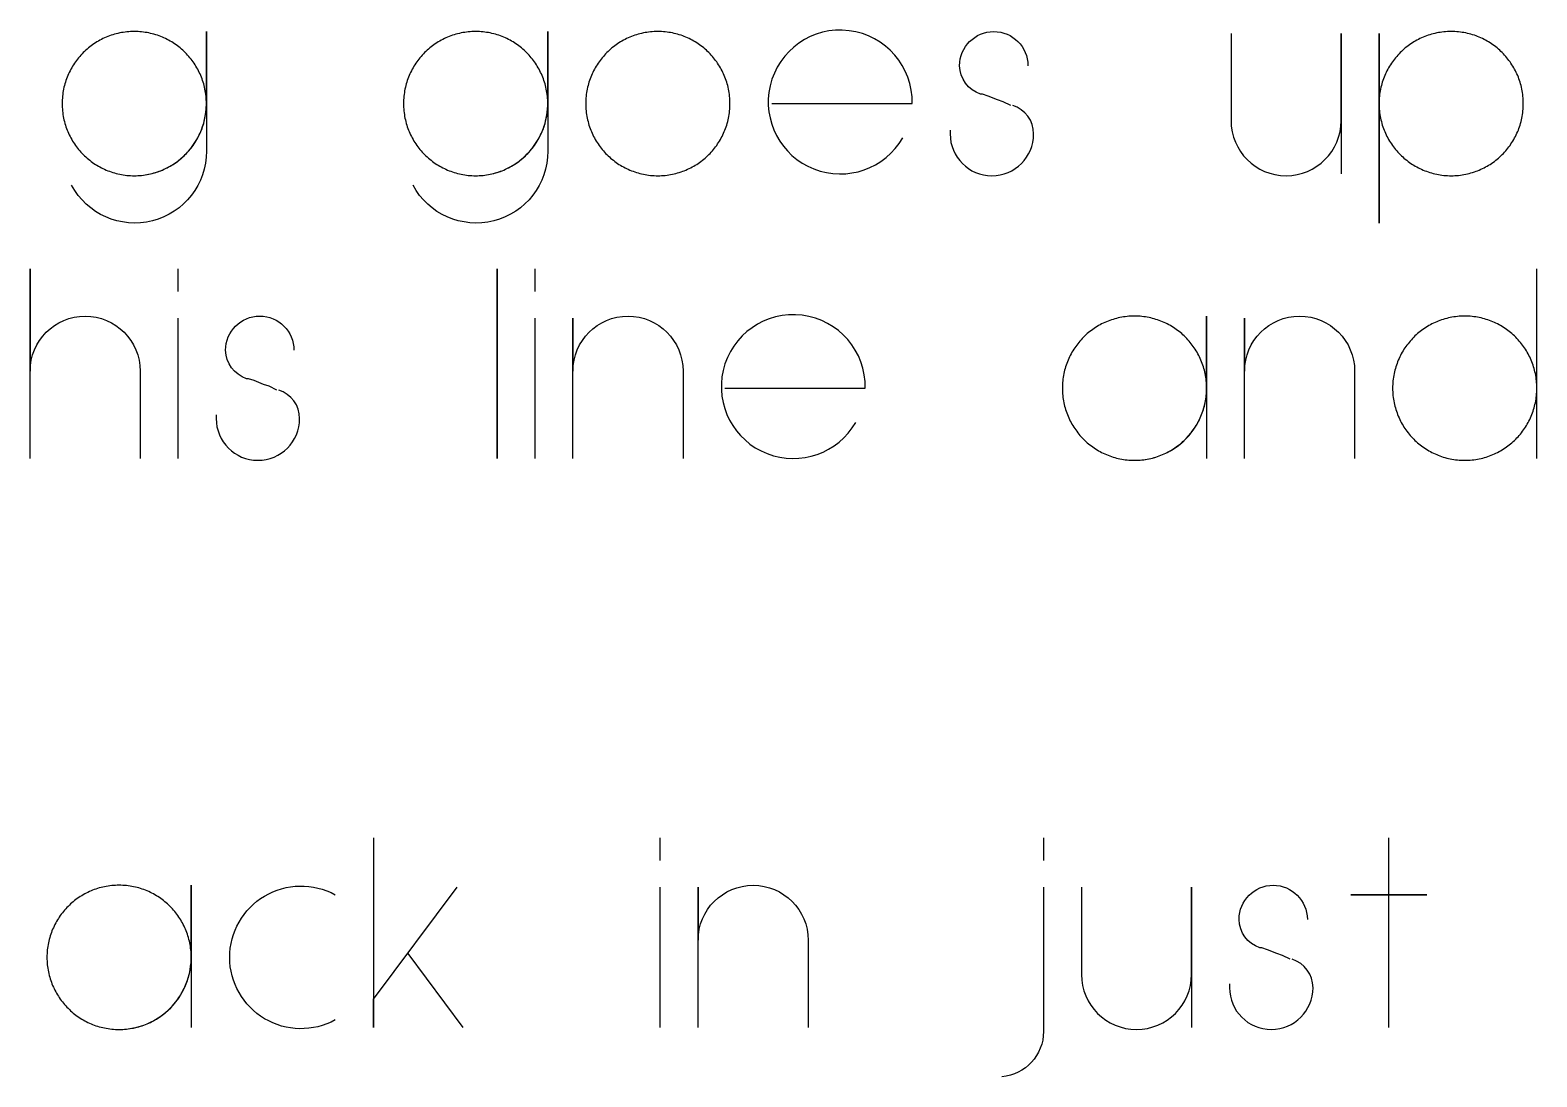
# Model space of a CAD drawing. Extents: x -767 to 3747, y -438 to 2808.
# Drawn here: x -339.7 to -22.1, y -325.1 to -104.4 of the extents above; entities that cross this region are included whole.
import ezdxf

# ---------------------------------------------------------------- set-up
doc = ezdxf.new("R2010")
doc.units = 0
doc.layers.add('T5_LOGOLAYER_2', color=18, linetype='CONTINUOUS')

msp = doc.modelspace()

# ---------------------------------------------------------------- linework, layer by layer
at = {"layer": 'T5_LOGOLAYER_2'}
for points in [[(-317.73, -135.07), (-317.33, -135.06), (-316.94, -135.05), (-316.56, -135.02), (-316.17, -134.99), (-315.79, -134.94), (-315.41, -134.89), (-315.04, -134.83), (-314.66, -134.76), (-314.29, -134.68), (-313.93, -134.59), (-313.57, -134.49), (-313.21, -134.38), (-312.85, -134.27), (-312.5, -134.14), (-312.15, -134.01), (-311.81, -133.87), (-311.47, -133.72), (-311.14, -133.57), (-310.81, -133.4), (-310.48, -133.23), (-310.16, -133.05), (-309.84, -132.87), (-309.53, -132.67), (-309.23, -132.47), (-308.93, -132.26), (-308.63, -132.05), (-308.34, -131.82), (-308.06, -131.6), (-307.78, -131.36), (-307.51, -131.12), (-307.24, -130.87), (-306.98, -130.61), (-306.72, -130.35), (-306.48, -130.09), (-306.23, -129.81), (-306, -129.53), (-305.77, -129.25), (-305.55, -128.96), (-305.33, -128.67), (-305.12, -128.36), (-304.92, -128.06), (-304.73, -127.75), (-304.54, -127.43), (-304.36, -127.11), (-304.19, -126.79), (-304.03, -126.46), (-303.87, -126.12), (-303.72, -125.78), (-303.58, -125.44), (-303.45, -125.09), (-303.32, -124.74), (-303.21, -124.39), (-303.1, -124.03), (-303, -123.66), (-302.92, -123.3), (-302.84, -122.93), (-302.76, -122.56), (-302.7, -122.18), (-302.65, -121.8), (-302.6, -121.42), (-302.57, -121.04), (-302.55, -120.65), (-302.53, -120.26), (-302.53, -119.87), (-302.53, -119.47), (-302.55, -119.08), (-302.57, -118.7), (-302.6, -118.31), (-302.65, -117.93), (-302.7, -117.55), (-302.76, -117.18), (-302.84, -116.8), (-302.92, -116.43), (-303, -116.07), (-303.1, -115.7), (-303.21, -115.35), (-303.32, -114.99), (-303.45, -114.64), (-303.58, -114.29), (-303.72, -113.95), (-303.87, -113.61), (-304.03, -113.28), (-304.19, -112.95), (-304.36, -112.62), (-304.54, -112.3), (-304.73, -111.98), (-304.92, -111.67), (-305.12, -111.37), (-305.33, -111.07), (-305.55, -110.77), (-305.77, -110.48), (-306, -110.2), (-306.23, -109.92), (-306.48, -109.65), (-306.72, -109.38), (-306.98, -109.12), (-307.24, -108.86), (-307.51, -108.61), (-307.78, -108.37), (-308.06, -108.14), (-308.34, -107.91), (-308.63, -107.69), (-308.93, -107.47), (-309.23, -107.26), (-309.53, -107.06), (-309.84, -106.87), (-310.16, -106.68), (-310.48, -106.5), (-310.81, -106.33), (-311.14, -106.16), (-311.47, -106.01), (-311.81, -105.86), (-312.15, -105.72), (-312.5, -105.59), (-312.85, -105.46), (-313.21, -105.35), (-313.57, -105.24), (-313.93, -105.14), (-314.29, -105.06), (-314.66, -104.97), (-315.04, -104.9), (-315.41, -104.84), (-315.79, -104.79), (-316.17, -104.74), (-316.56, -104.71), (-316.94, -104.69), (-317.33, -104.67), (-317.73, -104.67), (-318.12, -104.67), (-318.51, -104.69), (-318.9, -104.71), (-319.28, -104.74), (-319.66, -104.79), (-320.04, -104.84), (-320.42, -104.9), (-320.79, -104.97), (-321.16, -105.06), (-321.53, -105.14), (-321.89, -105.24), (-322.25, -105.35), (-322.6, -105.46), (-322.95, -105.59), (-323.3, -105.72), (-323.64, -105.86), (-323.98, -106.01), (-324.32, -106.16), (-324.65, -106.33), (-324.97, -106.5), (-325.29, -106.68), (-325.61, -106.87), (-325.92, -107.06), (-326.22, -107.26), (-326.53, -107.47), (-326.82, -107.69), (-327.11, -107.91), (-327.39, -108.14), (-327.67, -108.37), (-327.95, -108.61), (-328.21, -108.86), (-328.47, -109.12), (-328.73, -109.38), (-328.98, -109.65), (-329.22, -109.92), (-329.46, -110.2), (-329.68, -110.48), (-329.91, -110.77), (-330.12, -111.07), (-330.33, -111.37), (-330.53, -111.67), (-330.73, -111.98), (-330.91, -112.3), (-331.09, -112.62), (-331.26, -112.95), (-331.43, -113.28), (-331.58, -113.61), (-331.73, -113.95), (-331.87, -114.29), (-332, -114.64), (-332.13, -114.99), (-332.24, -115.35), (-332.35, -115.7), (-332.45, -116.07), (-332.54, -116.43), (-332.62, -116.8), (-332.69, -117.18), (-332.75, -117.55), (-332.8, -117.93), (-332.85, -118.31), (-332.88, -118.7), (-332.91, -119.08), (-332.92, -119.47), (-332.93, -119.87), (-332.92, -120.26), (-332.91, -120.65), (-332.88, -121.04), (-332.85, -121.42), (-332.8, -121.8), (-332.75, -122.18), (-332.69, -122.56), (-332.62, -122.93), (-332.54, -123.3), (-332.45, -123.66), (-332.35, -124.03), (-332.24, -124.39), (-332.13, -124.74), (-332, -125.09), (-331.87, -125.44), (-331.73, -125.78), (-331.58, -126.12), (-331.43, -126.46), (-331.26, -126.79), (-331.09, -127.11), (-330.91, -127.43), (-330.73, -127.75), (-330.53, -128.06), (-330.33, -128.36), (-330.12, -128.67), (-329.91, -128.96), (-329.68, -129.25), (-329.46, -129.53), (-329.22, -129.81), (-328.98, -130.09), (-328.73, -130.35), (-328.47, -130.61), (-328.21, -130.87), (-327.95, -131.12), (-327.67, -131.36), (-327.39, -131.6), (-327.11, -131.82), (-326.82, -132.05), (-326.53, -132.26), (-326.22, -132.47), (-325.92, -132.67), (-325.61, -132.87), (-325.29, -133.05), (-324.97, -133.23), (-324.65, -133.4), (-324.32, -133.57), (-323.98, -133.72), (-323.64, -133.87), (-323.3, -134.01), (-322.95, -134.14), (-322.6, -134.27), (-322.25, -134.38), (-321.89, -134.49), (-321.53, -134.59), (-321.16, -134.68), (-320.79, -134.76), (-320.42, -134.83), (-320.04, -134.89), (-319.66, -134.94), (-319.28, -134.99), (-318.9, -135.02), (-318.51, -135.05), (-318.12, -135.06)], [(-245.78, -135.07), (-245.39, -135.06), (-245, -135.05), (-244.61, -135.02), (-244.23, -134.99), (-243.84, -134.94), (-243.46, -134.89), (-243.09, -134.83), (-242.72, -134.76), (-242.35, -134.68), (-241.98, -134.59), (-241.62, -134.49), (-241.26, -134.38), (-240.9, -134.27), (-240.55, -134.14), (-240.21, -134.01), (-239.86, -133.87), (-239.52, -133.72), (-239.19, -133.57), (-238.86, -133.4), (-238.53, -133.23), (-238.21, -133.05), (-237.9, -132.87), (-237.59, -132.67), (-237.28, -132.47), (-236.98, -132.26), (-236.69, -132.05), (-236.4, -131.82), (-236.11, -131.6), (-235.83, -131.36), (-235.56, -131.12), (-235.29, -130.87), (-235.03, -130.61), (-234.78, -130.35), (-234.53, -130.09), (-234.29, -129.81), (-234.05, -129.53), (-233.82, -129.25), (-233.6, -128.96), (-233.38, -128.67), (-233.18, -128.36), (-232.97, -128.06), (-232.78, -127.75), (-232.59, -127.43), (-232.41, -127.11), (-232.24, -126.79), (-232.08, -126.46), (-231.92, -126.12), (-231.77, -125.78), (-231.63, -125.44), (-231.5, -125.09), (-231.38, -124.74), (-231.26, -124.39), (-231.16, -124.03), (-231.06, -123.66), (-230.97, -123.3), (-230.89, -122.93), (-230.82, -122.56), (-230.75, -122.18), (-230.7, -121.8), (-230.66, -121.42), (-230.62, -121.04), (-230.6, -120.65), (-230.58, -120.26), (-230.58, -119.87), (-230.58, -119.47), (-230.6, -119.08), (-230.62, -118.7), (-230.66, -118.31), (-230.7, -117.93), (-230.75, -117.55), (-230.82, -117.18), (-230.89, -116.8), (-230.97, -116.43), (-231.06, -116.07), (-231.16, -115.7), (-231.26, -115.35), (-231.38, -114.99), (-231.5, -114.64), (-231.63, -114.29), (-231.77, -113.95), (-231.92, -113.61), (-232.08, -113.28), (-232.24, -112.95), (-232.41, -112.62), (-232.59, -112.3), (-232.78, -111.98), (-232.97, -111.67), (-233.18, -111.37), (-233.38, -111.07), (-233.6, -110.77), (-233.82, -110.48), (-234.05, -110.2), (-234.29, -109.92), (-234.53, -109.65), (-234.78, -109.38), (-235.03, -109.12), (-235.29, -108.86), (-235.56, -108.61), (-235.83, -108.37), (-236.11, -108.14), (-236.4, -107.91), (-236.69, -107.69), (-236.98, -107.47), (-237.28, -107.26), (-237.59, -107.06), (-237.9, -106.87), (-238.21, -106.68), (-238.53, -106.5), (-238.86, -106.33), (-239.19, -106.16), (-239.52, -106.01), (-239.86, -105.86), (-240.21, -105.72), (-240.55, -105.59), (-240.9, -105.46), (-241.26, -105.35), (-241.62, -105.24), (-241.98, -105.14), (-242.35, -105.06), (-242.72, -104.97), (-243.09, -104.9), (-243.46, -104.84), (-243.84, -104.79), (-244.23, -104.74), (-244.61, -104.71), (-245, -104.69), (-245.39, -104.67), (-245.78, -104.67), (-246.17, -104.67), (-246.56, -104.69), (-246.95, -104.71), (-247.33, -104.74), (-247.72, -104.79), (-248.09, -104.84), (-248.47, -104.9), (-248.84, -104.97), (-249.21, -105.06), (-249.58, -105.14), (-249.94, -105.24), (-250.3, -105.35), (-250.65, -105.46), (-251.01, -105.59), (-251.35, -105.72), (-251.7, -105.86), (-252.04, -106.01), (-252.37, -106.16), (-252.7, -106.33), (-253.02, -106.5), (-253.35, -106.68), (-253.66, -106.87), (-253.97, -107.06), (-254.28, -107.26), (-254.58, -107.47), (-254.87, -107.69), (-255.16, -107.91), (-255.45, -108.14), (-255.73, -108.37), (-256, -108.61), (-256.27, -108.86), (-256.53, -109.12), (-256.78, -109.38), (-257.03, -109.65), (-257.27, -109.92), (-257.51, -110.2), (-257.74, -110.48), (-257.96, -110.77), (-258.18, -111.07), (-258.38, -111.37), (-258.59, -111.67), (-258.78, -111.98), (-258.97, -112.3), (-259.15, -112.62), (-259.32, -112.95), (-259.48, -113.28), (-259.64, -113.61), (-259.79, -113.95), (-259.93, -114.29), (-260.06, -114.64), (-260.18, -114.99), (-260.3, -115.35), (-260.4, -115.7), (-260.5, -116.07), (-260.59, -116.43), (-260.67, -116.8), (-260.74, -117.18), (-260.8, -117.55), (-260.86, -117.93), (-260.9, -118.31), (-260.94, -118.7), (-260.96, -119.08), (-260.97, -119.47), (-260.98, -119.87), (-260.97, -120.26), (-260.96, -120.65), (-260.94, -121.04), (-260.9, -121.42), (-260.86, -121.8), (-260.8, -122.18), (-260.74, -122.56), (-260.67, -122.93), (-260.59, -123.3), (-260.5, -123.66), (-260.4, -124.03), (-260.3, -124.39), (-260.18, -124.74), (-260.06, -125.09), (-259.93, -125.44), (-259.79, -125.78), (-259.64, -126.12), (-259.48, -126.46), (-259.32, -126.79), (-259.15, -127.11), (-258.97, -127.43), (-258.78, -127.75), (-258.59, -128.06), (-258.38, -128.36), (-258.18, -128.67), (-257.96, -128.96), (-257.74, -129.25), (-257.51, -129.53), (-257.27, -129.81), (-257.03, -130.09), (-256.78, -130.35), (-256.53, -130.61), (-256.27, -130.87), (-256, -131.12), (-255.73, -131.36), (-255.45, -131.6), (-255.16, -131.82), (-254.87, -132.05), (-254.58, -132.26), (-254.28, -132.47), (-253.97, -132.67), (-253.66, -132.87), (-253.35, -133.05), (-253.02, -133.23), (-252.7, -133.4), (-252.37, -133.57), (-252.04, -133.72), (-251.7, -133.87), (-251.35, -134.01), (-251.01, -134.14), (-250.65, -134.27), (-250.3, -134.38), (-249.94, -134.49), (-249.58, -134.59), (-249.21, -134.68), (-248.84, -134.76), (-248.47, -134.83), (-248.09, -134.89), (-247.72, -134.94), (-247.33, -134.99), (-246.95, -135.02), (-246.56, -135.05), (-246.17, -135.06)], [(-207.38, -135.07), (-206.99, -135.06), (-206.6, -135.05), (-206.21, -135.02), (-205.83, -134.99), (-205.44, -134.94), (-205.06, -134.89), (-204.69, -134.83), (-204.32, -134.76), (-203.95, -134.68), (-203.58, -134.59), (-203.22, -134.49), (-202.86, -134.38), (-202.5, -134.27), (-202.15, -134.14), (-201.81, -134.01), (-201.46, -133.87), (-201.12, -133.72), (-200.79, -133.57), (-200.46, -133.4), (-200.13, -133.23), (-199.81, -133.05), (-199.5, -132.87), (-199.19, -132.67), (-198.88, -132.47), (-198.58, -132.26), (-198.29, -132.05), (-198, -131.82), (-197.71, -131.6), (-197.43, -131.36), (-197.16, -131.12), (-196.89, -130.87), (-196.63, -130.61), (-196.38, -130.35), (-196.13, -130.09), (-195.89, -129.81), (-195.65, -129.53), (-195.42, -129.25), (-195.2, -128.96), (-194.98, -128.67), (-194.78, -128.36), (-194.57, -128.06), (-194.38, -127.75), (-194.19, -127.43), (-194.01, -127.11), (-193.84, -126.79), (-193.68, -126.46), (-193.52, -126.12), (-193.37, -125.78), (-193.23, -125.44), (-193.1, -125.09), (-192.98, -124.74), (-192.86, -124.39), (-192.76, -124.03), (-192.66, -123.66), (-192.57, -123.3), (-192.49, -122.93), (-192.42, -122.56), (-192.35, -122.18), (-192.3, -121.8), (-192.26, -121.42), (-192.22, -121.04), (-192.2, -120.65), (-192.18, -120.26), (-192.18, -119.87), (-192.18, -119.47), (-192.2, -119.08), (-192.22, -118.7), (-192.26, -118.31), (-192.3, -117.93), (-192.35, -117.55), (-192.42, -117.18), (-192.49, -116.8), (-192.57, -116.43), (-192.66, -116.07), (-192.76, -115.7), (-192.86, -115.35), (-192.98, -114.99), (-193.1, -114.64), (-193.23, -114.29), (-193.37, -113.95), (-193.52, -113.61), (-193.68, -113.28), (-193.84, -112.95), (-194.01, -112.62), (-194.19, -112.3), (-194.38, -111.98), (-194.57, -111.67), (-194.78, -111.37), (-194.98, -111.07), (-195.2, -110.77), (-195.42, -110.48), (-195.65, -110.2), (-195.89, -109.92), (-196.13, -109.65), (-196.38, -109.38), (-196.63, -109.12), (-196.89, -108.86), (-197.16, -108.61), (-197.43, -108.37), (-197.71, -108.14), (-198, -107.91), (-198.29, -107.69), (-198.58, -107.47), (-198.88, -107.26), (-199.19, -107.06), (-199.5, -106.87), (-199.81, -106.68), (-200.13, -106.5), (-200.46, -106.33), (-200.79, -106.16), (-201.12, -106.01), (-201.46, -105.86), (-201.81, -105.72), (-202.15, -105.59), (-202.5, -105.46), (-202.86, -105.35), (-203.22, -105.24), (-203.58, -105.14), (-203.95, -105.06), (-204.32, -104.97), (-204.69, -104.9), (-205.06, -104.84), (-205.44, -104.79), (-205.83, -104.74), (-206.21, -104.71), (-206.6, -104.69), (-206.99, -104.67), (-207.38, -104.67), (-207.77, -104.67), (-208.16, -104.69), (-208.55, -104.71), (-208.93, -104.74), (-209.32, -104.79), (-209.69, -104.84), (-210.07, -104.9), (-210.44, -104.97), (-210.81, -105.06), (-211.18, -105.14), (-211.54, -105.24), (-211.9, -105.35), (-212.25, -105.46), (-212.61, -105.59), (-212.95, -105.72), (-213.3, -105.86), (-213.64, -106.01), (-213.97, -106.16), (-214.3, -106.33), (-214.62, -106.5), (-214.95, -106.68), (-215.26, -106.87), (-215.57, -107.06), (-215.88, -107.26), (-216.18, -107.47), (-216.47, -107.69), (-216.76, -107.91), (-217.05, -108.14), (-217.33, -108.37), (-217.6, -108.61), (-217.87, -108.86), (-218.13, -109.12), (-218.38, -109.38), (-218.63, -109.65), (-218.87, -109.92), (-219.11, -110.2), (-219.34, -110.48), (-219.56, -110.77), (-219.78, -111.07), (-219.98, -111.37), (-220.19, -111.67), (-220.38, -111.98), (-220.57, -112.3), (-220.75, -112.62), (-220.92, -112.95), (-221.08, -113.28), (-221.24, -113.61), (-221.39, -113.95), (-221.53, -114.29), (-221.66, -114.64), (-221.78, -114.99), (-221.9, -115.35), (-222, -115.7), (-222.1, -116.07), (-222.19, -116.43), (-222.27, -116.8), (-222.34, -117.18), (-222.4, -117.55), (-222.46, -117.93), (-222.5, -118.31), (-222.54, -118.7), (-222.56, -119.08), (-222.57, -119.47), (-222.58, -119.87), (-222.57, -120.26), (-222.56, -120.65), (-222.54, -121.04), (-222.5, -121.42), (-222.46, -121.8), (-222.4, -122.18), (-222.34, -122.56), (-222.27, -122.93), (-222.19, -123.3), (-222.1, -123.66), (-222, -124.03), (-221.9, -124.39), (-221.78, -124.74), (-221.66, -125.09), (-221.53, -125.44), (-221.39, -125.78), (-221.24, -126.12), (-221.08, -126.46), (-220.92, -126.79), (-220.75, -127.11), (-220.57, -127.43), (-220.38, -127.75), (-220.19, -128.06), (-219.98, -128.36), (-219.78, -128.67), (-219.56, -128.96), (-219.34, -129.25), (-219.11, -129.53), (-218.87, -129.81), (-218.63, -130.09), (-218.38, -130.35), (-218.13, -130.61), (-217.87, -130.87), (-217.6, -131.12), (-217.33, -131.36), (-217.05, -131.6), (-216.76, -131.82), (-216.47, -132.05), (-216.18, -132.26), (-215.88, -132.47), (-215.57, -132.67), (-215.26, -132.87), (-214.95, -133.05), (-214.62, -133.23), (-214.3, -133.4), (-213.97, -133.57), (-213.64, -133.72), (-213.3, -133.87), (-212.95, -134.01), (-212.61, -134.14), (-212.25, -134.27), (-211.9, -134.38), (-211.54, -134.49), (-211.18, -134.59), (-210.81, -134.68), (-210.44, -134.76), (-210.07, -134.83), (-209.69, -134.89), (-209.32, -134.94), (-208.93, -134.99), (-208.55, -135.02), (-208.16, -135.05), (-207.77, -135.06)], [(-55.38, -134.67), (-55.38, -105.07), (-55.38, -119.87), (-55.37, -120.26), (-55.36, -120.65), (-55.34, -121.04), (-55.3, -121.42), (-55.26, -121.8), (-55.2, -122.18), (-55.14, -122.56), (-55.07, -122.93), (-54.99, -123.3), (-54.9, -123.66), (-54.8, -124.03), (-54.7, -124.39), (-54.58, -124.74), (-54.46, -125.09), (-54.33, -125.44), (-54.19, -125.78), (-54.04, -126.12), (-53.88, -126.46), (-53.72, -126.79), (-53.55, -127.11), (-53.37, -127.43), (-53.18, -127.75), (-52.99, -128.06), (-52.78, -128.36), (-52.58, -128.67), (-52.36, -128.96), (-52.14, -129.25), (-51.91, -129.53), (-51.67, -129.81), (-51.43, -130.09), (-51.18, -130.35), (-50.93, -130.61), (-50.67, -130.87), (-50.4, -131.12), (-50.13, -131.36), (-49.85, -131.6), (-49.56, -131.82), (-49.27, -132.05), (-48.98, -132.26), (-48.68, -132.47), (-48.37, -132.67), (-48.06, -132.87), (-47.75, -133.05), (-47.42, -133.23), (-47.1, -133.4), (-46.77, -133.57), (-46.44, -133.72), (-46.1, -133.87), (-45.75, -134.01), (-45.41, -134.14), (-45.05, -134.27), (-44.7, -134.38), (-44.34, -134.49), (-43.98, -134.59), (-43.61, -134.68), (-43.24, -134.76), (-42.87, -134.83), (-42.49, -134.89), (-42.12, -134.94), (-41.73, -134.99), (-41.35, -135.02), (-40.96, -135.05), (-40.57, -135.06), (-40.18, -135.07), (-39.79, -135.06), (-39.4, -135.05), (-39.01, -135.02), (-38.63, -134.99), (-38.24, -134.94), (-37.86, -134.89), (-37.49, -134.83), (-37.12, -134.76), (-36.75, -134.68), (-36.38, -134.59), (-36.02, -134.49), (-35.66, -134.38), (-35.3, -134.27), (-34.95, -134.14), (-34.61, -134.01), (-34.26, -133.87), (-33.92, -133.72), (-33.59, -133.57), (-33.26, -133.4), (-32.93, -133.23), (-32.61, -133.05), (-32.3, -132.87), (-31.99, -132.67), (-31.68, -132.47), (-31.38, -132.26), (-31.09, -132.05), (-30.8, -131.82), (-30.51, -131.6), (-30.23, -131.36), (-29.96, -131.12), (-29.69, -130.87), (-29.43, -130.61), (-29.18, -130.35), (-28.93, -130.09), (-28.69, -129.81), (-28.45, -129.53), (-28.22, -129.25), (-28, -128.96), (-27.78, -128.67), (-27.58, -128.36), (-27.37, -128.06), (-27.18, -127.75), (-26.99, -127.43), (-26.81, -127.11), (-26.64, -126.79), (-26.48, -126.46), (-26.32, -126.12), (-26.17, -125.78), (-26.03, -125.44), (-25.9, -125.09), (-25.78, -124.74), (-25.66, -124.39), (-25.56, -124.03), (-25.46, -123.66), (-25.37, -123.3), (-25.29, -122.93), (-25.22, -122.56), (-25.15, -122.18), (-25.1, -121.8), (-25.06, -121.42), (-25.02, -121.04), (-25, -120.65), (-24.98, -120.26), (-24.98, -119.87), (-24.98, -119.47), (-25, -119.08), (-25.02, -118.7), (-25.06, -118.31), (-25.1, -117.93), (-25.15, -117.55), (-25.22, -117.18), (-25.29, -116.8), (-25.37, -116.43), (-25.46, -116.07), (-25.56, -115.7), (-25.66, -115.35), (-25.78, -114.99), (-25.9, -114.64), (-26.03, -114.29), (-26.17, -113.95), (-26.32, -113.61), (-26.48, -113.28), (-26.64, -112.95), (-26.81, -112.62), (-26.99, -112.3), (-27.18, -111.98), (-27.37, -111.67), (-27.58, -111.37), (-27.78, -111.07), (-28, -110.77), (-28.22, -110.48), (-28.45, -110.2), (-28.69, -109.92), (-28.93, -109.65), (-29.18, -109.38), (-29.43, -109.12), (-29.69, -108.86), (-29.96, -108.61), (-30.23, -108.37), (-30.51, -108.14), (-30.8, -107.91), (-31.09, -107.69), (-31.38, -107.47), (-31.68, -107.26), (-31.99, -107.06), (-32.3, -106.87), (-32.61, -106.68), (-32.93, -106.5), (-33.26, -106.33), (-33.59, -106.16), (-33.92, -106.01), (-34.26, -105.86), (-34.61, -105.72), (-34.95, -105.59), (-35.3, -105.46), (-35.66, -105.35), (-36.02, -105.24), (-36.38, -105.14), (-36.75, -105.06), (-37.12, -104.97), (-37.49, -104.9), (-37.86, -104.84), (-38.24, -104.79), (-38.63, -104.74), (-39.01, -104.71), (-39.4, -104.69), (-39.79, -104.67), (-40.18, -104.67), (-40.57, -104.67), (-40.96, -104.69), (-41.35, -104.71), (-41.73, -104.74), (-42.12, -104.79), (-42.49, -104.84), (-42.87, -104.9), (-43.24, -104.97), (-43.61, -105.06), (-43.98, -105.14), (-44.34, -105.24), (-44.7, -105.35), (-45.05, -105.46), (-45.41, -105.59), (-45.75, -105.72), (-46.1, -105.86), (-46.44, -106.01), (-46.77, -106.16), (-47.1, -106.33), (-47.42, -106.5), (-47.75, -106.68), (-48.06, -106.87), (-48.37, -107.06), (-48.68, -107.26), (-48.98, -107.47), (-49.27, -107.69), (-49.56, -107.91), (-49.85, -108.14), (-50.13, -108.37), (-50.4, -108.61), (-50.67, -108.86), (-50.93, -109.12), (-51.18, -109.38), (-51.43, -109.65), (-51.67, -109.92), (-51.91, -110.2), (-52.14, -110.48), (-52.36, -110.77), (-52.58, -111.07), (-52.78, -111.37), (-52.99, -111.67), (-53.18, -111.98), (-53.37, -112.3), (-53.55, -112.62), (-53.72, -112.95), (-53.88, -113.28), (-54.04, -113.61), (-54.19, -113.95), (-54.33, -114.29), (-54.46, -114.64), (-54.58, -114.99), (-54.7, -115.35), (-54.8, -115.7), (-54.9, -116.07), (-54.99, -116.43), (-55.07, -116.8), (-55.14, -117.18), (-55.2, -117.55), (-55.26, -117.93), (-55.3, -118.31), (-55.34, -118.7), (-55.36, -119.08), (-55.37, -119.47), (-55.38, -119.87), (-55.38, -145.07)], [(-241.27, -194.67), (-241.27, -154.67)], [(-106.93, -195.07), (-106.53, -195.06), (-106.14, -195.05), (-105.76, -195.02), (-105.37, -194.99), (-104.99, -194.94), (-104.61, -194.89), (-104.24, -194.83), (-103.86, -194.76), (-103.49, -194.68), (-103.13, -194.59), (-102.77, -194.49), (-102.41, -194.38), (-102.05, -194.27), (-101.7, -194.14), (-101.35, -194.01), (-101.01, -193.87), (-100.67, -193.72), (-100.34, -193.57), (-100.01, -193.4), (-99.68, -193.23), (-99.36, -193.05), (-99.04, -192.87), (-98.73, -192.67), (-98.43, -192.47), (-98.13, -192.26), (-97.83, -192.05), (-97.54, -191.82), (-97.26, -191.6), (-96.98, -191.36), (-96.71, -191.12), (-96.44, -190.87), (-96.18, -190.61), (-95.92, -190.35), (-95.68, -190.09), (-95.43, -189.81), (-95.2, -189.53), (-94.97, -189.25), (-94.75, -188.96), (-94.53, -188.67), (-94.32, -188.36), (-94.12, -188.06), (-93.93, -187.75), (-93.74, -187.43), (-93.56, -187.11), (-93.39, -186.79), (-93.23, -186.46), (-93.07, -186.12), (-92.92, -185.78), (-92.78, -185.44), (-92.65, -185.09), (-92.52, -184.74), (-92.41, -184.39), (-92.3, -184.03), (-92.2, -183.66), (-92.12, -183.3), (-92.04, -182.93), (-91.96, -182.56), (-91.9, -182.18), (-91.85, -181.8), (-91.8, -181.42), (-91.77, -181.04), (-91.75, -180.65), (-91.73, -180.26), (-91.73, -179.87), (-91.73, -179.47), (-91.75, -179.08), (-91.77, -178.7), (-91.8, -178.31), (-91.85, -177.93), (-91.9, -177.55), (-91.96, -177.18), (-92.04, -176.8), (-92.12, -176.43), (-92.2, -176.07), (-92.3, -175.7), (-92.41, -175.35), (-92.52, -174.99), (-92.65, -174.64), (-92.78, -174.29), (-92.92, -173.95), (-93.07, -173.61), (-93.23, -173.28), (-93.39, -172.95), (-93.56, -172.62), (-93.74, -172.3), (-93.93, -171.98), (-94.12, -171.67), (-94.32, -171.37), (-94.53, -171.07), (-94.75, -170.77), (-94.97, -170.48), (-95.2, -170.2), (-95.43, -169.92), (-95.68, -169.65), (-95.92, -169.38), (-96.18, -169.12), (-96.44, -168.86), (-96.71, -168.61), (-96.98, -168.37), (-97.26, -168.14), (-97.54, -167.91), (-97.83, -167.69), (-98.13, -167.47), (-98.43, -167.26), (-98.73, -167.06), (-99.04, -166.87), (-99.36, -166.68), (-99.68, -166.5), (-100.01, -166.33), (-100.34, -166.16), (-100.67, -166.01), (-101.01, -165.86), (-101.35, -165.72), (-101.7, -165.59), (-102.05, -165.46), (-102.41, -165.35), (-102.77, -165.24), (-103.13, -165.14), (-103.49, -165.06), (-103.86, -164.97), (-104.24, -164.9), (-104.61, -164.84), (-104.99, -164.79), (-105.37, -164.74), (-105.76, -164.71), (-106.14, -164.69), (-106.53, -164.67), (-106.93, -164.67), (-107.32, -164.67), (-107.71, -164.69), (-108.1, -164.71), (-108.48, -164.74), (-108.86, -164.79), (-109.24, -164.84), (-109.62, -164.9), (-109.99, -164.97), (-110.36, -165.06), (-110.73, -165.14), (-111.09, -165.24), (-111.45, -165.35), (-111.8, -165.46), (-112.15, -165.59), (-112.5, -165.72), (-112.84, -165.86), (-113.18, -166.01), (-113.52, -166.16), (-113.85, -166.33), (-114.17, -166.5), (-114.49, -166.68), (-114.81, -166.87), (-115.12, -167.06), (-115.42, -167.26), (-115.73, -167.47), (-116.02, -167.69), (-116.31, -167.91), (-116.59, -168.14), (-116.87, -168.37), (-117.15, -168.61), (-117.41, -168.86), (-117.67, -169.12), (-117.93, -169.38), (-118.18, -169.65), (-118.42, -169.92), (-118.66, -170.2), (-118.88, -170.48), (-119.11, -170.77), (-119.32, -171.07), (-119.53, -171.37), (-119.73, -171.67), (-119.93, -171.98), (-120.11, -172.3), (-120.29, -172.62), (-120.46, -172.95), (-120.63, -173.28), (-120.78, -173.61), (-120.93, -173.95), (-121.07, -174.29), (-121.2, -174.64), (-121.33, -174.99), (-121.44, -175.35), (-121.55, -175.7), (-121.65, -176.07), (-121.74, -176.43), (-121.82, -176.8), (-121.89, -177.18), (-121.95, -177.55), (-122, -177.93), (-122.05, -178.31), (-122.08, -178.7), (-122.11, -179.08), (-122.12, -179.47), (-122.13, -179.87), (-122.12, -180.26), (-122.11, -180.65), (-122.08, -181.04), (-122.05, -181.42), (-122, -181.8), (-121.95, -182.18), (-121.89, -182.56), (-121.82, -182.93), (-121.74, -183.3), (-121.65, -183.66), (-121.55, -184.03), (-121.44, -184.39), (-121.33, -184.74), (-121.2, -185.09), (-121.07, -185.44), (-120.93, -185.78), (-120.78, -186.12), (-120.63, -186.46), (-120.46, -186.79), (-120.29, -187.11), (-120.11, -187.43), (-119.93, -187.75), (-119.73, -188.06), (-119.53, -188.36), (-119.32, -188.67), (-119.11, -188.96), (-118.88, -189.25), (-118.66, -189.53), (-118.42, -189.81), (-118.18, -190.09), (-117.93, -190.35), (-117.67, -190.61), (-117.41, -190.87), (-117.15, -191.12), (-116.87, -191.36), (-116.59, -191.6), (-116.31, -191.82), (-116.02, -192.05), (-115.73, -192.26), (-115.42, -192.47), (-115.12, -192.67), (-114.81, -192.87), (-114.49, -193.05), (-114.17, -193.23), (-113.85, -193.4), (-113.52, -193.57), (-113.18, -193.72), (-112.84, -193.87), (-112.5, -194.01), (-112.15, -194.14), (-111.8, -194.27), (-111.45, -194.38), (-111.09, -194.49), (-110.73, -194.59), (-110.36, -194.68), (-109.99, -194.76), (-109.62, -194.83), (-109.24, -194.89), (-108.86, -194.94), (-108.48, -194.99), (-108.1, -195.02), (-107.71, -195.05), (-107.32, -195.06)], [(-320.93, -315.07), (-320.53, -315.06), (-320.14, -315.05), (-319.76, -315.02), (-319.37, -314.99), (-318.99, -314.94), (-318.61, -314.89), (-318.24, -314.83), (-317.86, -314.76), (-317.49, -314.68), (-317.13, -314.59), (-316.77, -314.49), (-316.41, -314.38), (-316.05, -314.27), (-315.7, -314.14), (-315.35, -314.01), (-315.01, -313.87), (-314.67, -313.72), (-314.34, -313.57), (-314.01, -313.4), (-313.68, -313.23), (-313.36, -313.05), (-313.04, -312.87), (-312.73, -312.67), (-312.43, -312.47), (-312.13, -312.26), (-311.83, -312.05), (-311.54, -311.82), (-311.26, -311.6), (-310.98, -311.36), (-310.71, -311.12), (-310.44, -310.87), (-310.18, -310.61), (-309.92, -310.35), (-309.68, -310.09), (-309.43, -309.81), (-309.2, -309.53), (-308.97, -309.25), (-308.75, -308.96), (-308.53, -308.67), (-308.32, -308.36), (-308.12, -308.06), (-307.93, -307.75), (-307.74, -307.43), (-307.56, -307.11), (-307.39, -306.79), (-307.23, -306.46), (-307.07, -306.12), (-306.92, -305.78), (-306.78, -305.44), (-306.65, -305.09), (-306.52, -304.74), (-306.41, -304.39), (-306.3, -304.03), (-306.2, -303.66), (-306.12, -303.3), (-306.04, -302.93), (-305.96, -302.56), (-305.9, -302.18), (-305.85, -301.8), (-305.8, -301.42), (-305.77, -301.04), (-305.75, -300.65), (-305.73, -300.26), (-305.73, -299.87), (-305.73, -299.47), (-305.75, -299.08), (-305.77, -298.7), (-305.8, -298.31), (-305.85, -297.93), (-305.9, -297.55), (-305.96, -297.18), (-306.04, -296.8), (-306.12, -296.43), (-306.2, -296.07), (-306.3, -295.7), (-306.41, -295.35), (-306.52, -294.99), (-306.65, -294.64), (-306.78, -294.29), (-306.92, -293.95), (-307.07, -293.61), (-307.23, -293.28), (-307.39, -292.95), (-307.56, -292.62), (-307.74, -292.3), (-307.93, -291.98), (-308.12, -291.67), (-308.32, -291.37), (-308.53, -291.07), (-308.75, -290.77), (-308.97, -290.48), (-309.2, -290.2), (-309.43, -289.92), (-309.68, -289.65), (-309.92, -289.38), (-310.18, -289.12), (-310.44, -288.86), (-310.71, -288.61), (-310.98, -288.37), (-311.26, -288.14), (-311.54, -287.91), (-311.83, -287.69), (-312.13, -287.47), (-312.43, -287.26), (-312.73, -287.06), (-313.04, -286.87), (-313.36, -286.68), (-313.68, -286.5), (-314.01, -286.33), (-314.34, -286.16), (-314.67, -286.01), (-315.01, -285.86), (-315.35, -285.72), (-315.7, -285.59), (-316.05, -285.46), (-316.41, -285.35), (-316.77, -285.24), (-317.13, -285.14), (-317.49, -285.06), (-317.86, -284.97), (-318.24, -284.9), (-318.61, -284.84), (-318.99, -284.79), (-319.37, -284.74), (-319.76, -284.71), (-320.14, -284.69), (-320.53, -284.67), (-320.93, -284.67), (-321.32, -284.67), (-321.71, -284.69), (-322.1, -284.71), (-322.48, -284.74), (-322.86, -284.79), (-323.24, -284.84), (-323.62, -284.9), (-323.99, -284.97), (-324.36, -285.06), (-324.73, -285.14), (-325.09, -285.24), (-325.45, -285.35), (-325.8, -285.46), (-326.15, -285.59), (-326.5, -285.72), (-326.84, -285.86), (-327.18, -286.01), (-327.52, -286.16), (-327.85, -286.33), (-328.17, -286.5), (-328.49, -286.68), (-328.81, -286.87), (-329.12, -287.06), (-329.42, -287.26), (-329.73, -287.47), (-330.02, -287.69), (-330.31, -287.91), (-330.59, -288.14), (-330.87, -288.37), (-331.15, -288.61), (-331.41, -288.86), (-331.67, -289.12), (-331.93, -289.38), (-332.18, -289.65), (-332.42, -289.92), (-332.66, -290.2), (-332.88, -290.48), (-333.11, -290.77), (-333.32, -291.07), (-333.53, -291.37), (-333.73, -291.67), (-333.93, -291.98), (-334.11, -292.3), (-334.29, -292.62), (-334.46, -292.95), (-334.63, -293.28), (-334.78, -293.61), (-334.93, -293.95), (-335.07, -294.29), (-335.2, -294.64), (-335.33, -294.99), (-335.44, -295.35), (-335.55, -295.7), (-335.65, -296.07), (-335.74, -296.43), (-335.82, -296.8), (-335.89, -297.18), (-335.95, -297.55), (-336, -297.93), (-336.05, -298.31), (-336.08, -298.7), (-336.11, -299.08), (-336.12, -299.47), (-336.13, -299.87), (-336.12, -300.26), (-336.11, -300.65), (-336.08, -301.04), (-336.05, -301.42), (-336, -301.8), (-335.95, -302.18), (-335.89, -302.56), (-335.82, -302.93), (-335.74, -303.3), (-335.65, -303.66), (-335.55, -304.03), (-335.44, -304.39), (-335.33, -304.74), (-335.2, -305.09), (-335.07, -305.44), (-334.93, -305.78), (-334.78, -306.12), (-334.63, -306.46), (-334.46, -306.79), (-334.29, -307.11), (-334.11, -307.43), (-333.93, -307.75), (-333.73, -308.06), (-333.53, -308.36), (-333.32, -308.67), (-333.11, -308.96), (-332.88, -309.25), (-332.66, -309.53), (-332.42, -309.81), (-332.18, -310.09), (-331.93, -310.35), (-331.67, -310.61), (-331.41, -310.87), (-331.15, -311.12), (-330.87, -311.36), (-330.59, -311.6), (-330.31, -311.82), (-330.02, -312.05), (-329.73, -312.26), (-329.42, -312.47), (-329.12, -312.67), (-328.81, -312.87), (-328.49, -313.05), (-328.17, -313.23), (-327.85, -313.4), (-327.52, -313.57), (-327.18, -313.72), (-326.84, -313.87), (-326.5, -314.01), (-326.15, -314.14), (-325.8, -314.27), (-325.45, -314.38), (-325.09, -314.49), (-324.73, -314.59), (-324.36, -314.68), (-323.99, -314.76), (-323.62, -314.83), (-323.24, -314.89), (-322.86, -314.94), (-322.48, -314.99), (-322.1, -315.02), (-321.71, -315.05), (-321.32, -315.06)]]:
    msp.add_lwpolyline(points, close=True, dxfattribs=at)
for points in [[(-317.73, -135.07, 0.421631), (-302.53, -119.47), (-302.53, -104.67), (-302.53, -129.87, -0.782349), (-330.93, -137.07)], [(-245.78, -135.07, 0.421631), (-230.58, -119.47), (-230.58, -104.67), (-230.58, -129.87, -0.782349), (-258.98, -137.07)], [(-183.38, -119.87), (-153.78, -119.87, 0.90232), (-183.73, -116.13, 0.862347), (-155.78, -127.07)], [(-132.98, -120.27), (-134.58, -119.47), (-135.78, -119.07), (-137.78, -118.27), (-138.98, -117.87), (-139.38, -117.87, -0.313298), (-143.78, -111.87, -1), (-129.38, -111.87)], [(-86.58, -105.07), (-86.58, -123.47, 1), (-63.38, -123.47), (-63.38, -105.07), (-63.38, -134.67)], [(-145.78, -125.47), (-145.78, -126.27, 1), (-128.18, -126.27, 0.329104), (-132.58, -120.27)], [(-339.67, -194.67), (-339.67, -154.67), (-339.67, -176.27, -1), (-316.47, -176.27), (-316.47, -194.67)], [(-287.67, -180.27), (-289.27, -179.47), (-290.47, -179.07), (-292.47, -178.27), (-293.67, -177.87), (-294.07, -177.87, -0.313298), (-298.47, -171.87, -1), (-284.07, -171.87)], [(-225.27, -194.67), (-225.27, -165.07), (-225.27, -176.27, -1), (-202.07, -176.27), (-202.07, -194.67)], [(-193.27, -179.87), (-163.67, -179.87, 0.90232), (-193.62, -176.13, 0.862347), (-165.67, -187.07)], [(-106.93, -195.07, 0.421631), (-91.73, -179.47), (-91.73, -164.67), (-91.73, -194.67)], [(-83.73, -194.67), (-83.73, -165.07), (-83.73, -176.27, -1), (-60.53, -176.27), (-60.53, -194.67)], [(-300.47, -185.47), (-300.47, -186.27, 1), (-282.87, -186.27, 0.329104), (-287.27, -180.27)], [(-320.93, -315.07, 0.421631), (-305.73, -299.47), (-305.73, -284.67), (-305.73, -314.67)], [(-275.38, -313.07, -0.569347), (-297.62, -299.87, -0.569347), (-275.38, -286.67)], [(-198.9, -314.67), (-198.9, -285.07), (-198.9, -296.27, -1), (-175.7, -296.27), (-175.7, -314.67)], [(-126.1, -285.07), (-126.1, -315.47, -0.388428), (-134.9, -325.07)], [(-118.1, -285.07), (-118.1, -303.47, 1), (-94.9, -303.47), (-94.9, -285.07), (-94.9, -314.67)], [(-74.1, -300.27), (-75.7, -299.47), (-76.9, -299.07), (-78.9, -298.27), (-80.1, -297.87), (-80.5, -297.87, -0.313298), (-84.9, -291.87, -1), (-70.5, -291.87)], [(-86.9, -305.47), (-86.9, -306.27, 1), (-69.3, -306.27, 0.329104), (-73.7, -300.27)]]:
    msp.add_lwpolyline(points, format="xyb", dxfattribs=at)
for points in [[(-308.47, -159.47), (-308.47, -154.67)], [(-233.27, -159.47), (-233.27, -154.67)], [(-22.13, -194.67), (-22.13, -179.87), (-22.13, -179.47), (-22.15, -179.08), (-22.17, -178.7), (-22.2, -178.31), (-22.25, -177.93), (-22.3, -177.55), (-22.36, -177.18), (-22.44, -176.8), (-22.52, -176.43), (-22.6, -176.07), (-22.7, -175.7), (-22.81, -175.35), (-22.92, -174.99), (-23.05, -174.64), (-23.18, -174.29), (-23.32, -173.95), (-23.47, -173.61), (-23.63, -173.28), (-23.79, -172.95), (-23.96, -172.62), (-24.14, -172.3), (-24.33, -171.98), (-24.52, -171.67), (-24.72, -171.37), (-24.93, -171.07), (-25.15, -170.77), (-25.37, -170.48), (-25.6, -170.2), (-25.83, -169.92), (-26.08, -169.65), (-26.32, -169.38), (-26.58, -169.12), (-26.84, -168.86), (-27.11, -168.61), (-27.38, -168.37), (-27.66, -168.14), (-27.94, -167.91), (-28.23, -167.69), (-28.53, -167.47), (-28.83, -167.26), (-29.13, -167.06), (-29.44, -166.87), (-29.76, -166.68), (-30.08, -166.5), (-30.41, -166.33), (-30.74, -166.16), (-31.07, -166.01), (-31.41, -165.86), (-31.75, -165.72), (-32.1, -165.59), (-32.45, -165.46), (-32.81, -165.35), (-33.17, -165.24), (-33.53, -165.14), (-33.89, -165.06), (-34.26, -164.97), (-34.64, -164.9), (-35.01, -164.84), (-35.39, -164.79), (-35.77, -164.74), (-36.16, -164.71), (-36.54, -164.69), (-36.93, -164.67), (-37.33, -164.67), (-37.72, -164.67), (-38.11, -164.69), (-38.5, -164.71), (-38.88, -164.74), (-39.26, -164.79), (-39.64, -164.84), (-40.02, -164.9), (-40.39, -164.97), (-40.76, -165.06), (-41.13, -165.14), (-41.49, -165.24), (-41.85, -165.35), (-42.2, -165.46), (-42.55, -165.59), (-42.9, -165.72), (-43.24, -165.86), (-43.58, -166.01), (-43.92, -166.16), (-44.25, -166.33), (-44.57, -166.5), (-44.89, -166.68), (-45.21, -166.87), (-45.52, -167.06), (-45.82, -167.26), (-46.13, -167.47), (-46.42, -167.69), (-46.71, -167.91), (-46.99, -168.14), (-47.27, -168.37), (-47.55, -168.61), (-47.81, -168.86), (-48.07, -169.12), (-48.33, -169.38), (-48.58, -169.65), (-48.82, -169.92), (-49.06, -170.2), (-49.28, -170.48), (-49.51, -170.77), (-49.72, -171.07), (-49.93, -171.37), (-50.13, -171.67), (-50.33, -171.98), (-50.51, -172.3), (-50.69, -172.62), (-50.86, -172.95), (-51.03, -173.28), (-51.18, -173.61), (-51.33, -173.95), (-51.47, -174.29), (-51.6, -174.64), (-51.73, -174.99), (-51.84, -175.35), (-51.95, -175.7), (-52.05, -176.07), (-52.14, -176.43), (-52.22, -176.8), (-52.29, -177.18), (-52.35, -177.55), (-52.4, -177.93), (-52.45, -178.31), (-52.48, -178.7), (-52.51, -179.08), (-52.52, -179.47), (-52.53, -179.87), (-52.52, -180.26), (-52.51, -180.65), (-52.48, -181.04), (-52.45, -181.42), (-52.4, -181.8), (-52.35, -182.18), (-52.29, -182.56), (-52.22, -182.93), (-52.14, -183.3), (-52.05, -183.66), (-51.95, -184.03), (-51.84, -184.39), (-51.73, -184.74), (-51.6, -185.09), (-51.47, -185.44), (-51.33, -185.78), (-51.18, -186.12), (-51.03, -186.46), (-50.86, -186.79), (-50.69, -187.11), (-50.51, -187.43), (-50.33, -187.75), (-50.13, -188.06), (-49.93, -188.36), (-49.72, -188.67), (-49.51, -188.96), (-49.28, -189.25), (-49.06, -189.53), (-48.82, -189.81), (-48.58, -190.09), (-48.33, -190.35), (-48.07, -190.61), (-47.81, -190.87), (-47.55, -191.12), (-47.27, -191.36), (-46.99, -191.6), (-46.71, -191.82), (-46.42, -192.05), (-46.13, -192.26), (-45.82, -192.47), (-45.52, -192.67), (-45.21, -192.87), (-44.89, -193.05), (-44.57, -193.23), (-44.25, -193.4), (-43.92, -193.57), (-43.58, -193.72), (-43.24, -193.87), (-42.9, -194.01), (-42.55, -194.14), (-42.2, -194.27), (-41.85, -194.38), (-41.49, -194.49), (-41.13, -194.59), (-40.76, -194.68), (-40.39, -194.76), (-40.02, -194.83), (-39.64, -194.89), (-39.26, -194.94), (-38.88, -194.99), (-38.5, -195.02), (-38.11, -195.05), (-37.72, -195.06), (-37.33, -195.07), (-36.93, -195.06), (-36.54, -195.05), (-36.16, -195.02), (-35.77, -194.99), (-35.39, -194.94), (-35.01, -194.89), (-34.64, -194.83), (-34.26, -194.76), (-33.89, -194.68), (-33.53, -194.59), (-33.17, -194.49), (-32.81, -194.38), (-32.45, -194.27), (-32.1, -194.14), (-31.75, -194.01), (-31.41, -193.87), (-31.07, -193.72), (-30.74, -193.57), (-30.41, -193.4), (-30.08, -193.23), (-29.76, -193.05), (-29.44, -192.87), (-29.13, -192.67), (-28.83, -192.47), (-28.53, -192.26), (-28.23, -192.05), (-27.94, -191.82), (-27.66, -191.6), (-27.38, -191.36), (-27.11, -191.12), (-26.84, -190.87), (-26.58, -190.61), (-26.32, -190.35), (-26.08, -190.09), (-25.83, -189.81), (-25.6, -189.53), (-25.37, -189.25), (-25.15, -188.96), (-24.93, -188.67), (-24.72, -188.36), (-24.52, -188.06), (-24.33, -187.75), (-24.14, -187.43), (-23.96, -187.11), (-23.79, -186.79), (-23.63, -186.46), (-23.47, -186.12), (-23.32, -185.78), (-23.18, -185.44), (-23.05, -185.09), (-22.92, -184.74), (-22.81, -184.39), (-22.7, -184.03), (-22.6, -183.66), (-22.52, -183.3), (-22.44, -182.93), (-22.36, -182.56), (-22.3, -182.18), (-22.25, -181.8), (-22.2, -181.42), (-22.17, -181.04), (-22.15, -180.65), (-22.13, -180.26), (-22.13, -179.87), (-22.13, -154.67)], [(-308.47, -194.67), (-308.47, -165.07)], [(-233.27, -194.67), (-233.27, -165.07)], [(-267.3, -274.67), (-267.3, -314.67), (-267.3, -308.67), (-249.7, -285.07)], [(-206.9, -279.47), (-206.9, -274.67)], [(-126.1, -274.67), (-126.1, -279.47)], [(-53.3, -314.67), (-53.3, -286.67), (-61.3, -286.67), (-45.3, -286.67), (-53.3, -286.67), (-53.3, -274.67)], [(-206.9, -314.67), (-206.9, -285.07)], [(-260.1, -299.07), (-248.5, -314.67)]]:
    msp.add_lwpolyline(points, dxfattribs=at)

doc.saveas('drawing.dxf')
